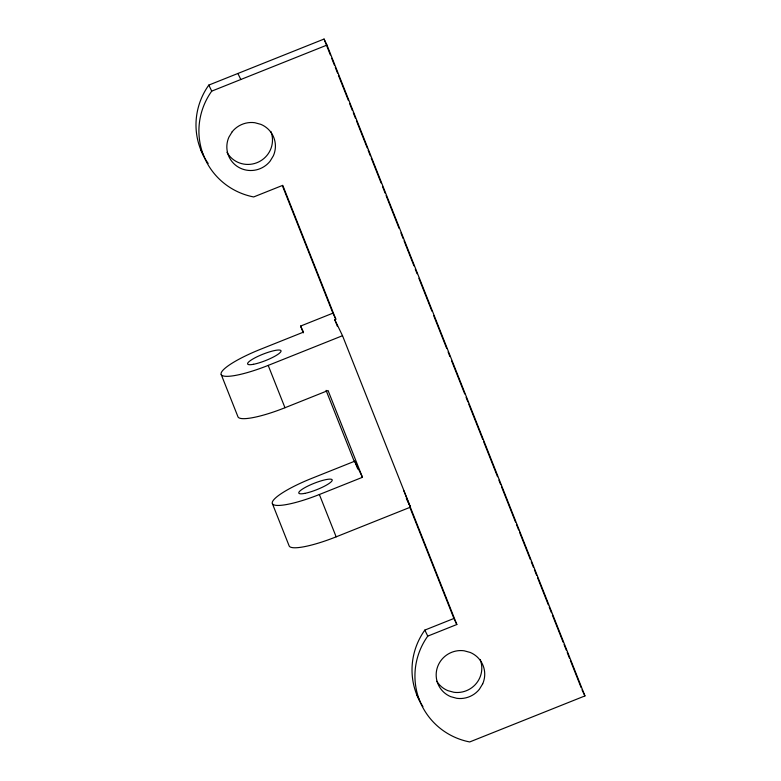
<?xml version="1.0" encoding="UTF-8"?>
<svg xmlns="http://www.w3.org/2000/svg" width="781" height="781" viewBox="0 0 781 781"><rect width="100%" height="100%" fill="white"/><g stroke="black" fill="none" stroke-linecap="round" stroke-linejoin="round"><path stroke-width="1.17" d="M208.156 163.424A69.363 68.064 -25.8 0 1 208.81 85.09L324.056 39.05L326.975 45.083L584.949 695.91L469.703 741.95A69.363 68.064 -25.8 0 1 427.754 636.125L424.835 630.091L453.917 618.474L456.836 624.507L427.754 636.125M208.81 85.09L211.729 91.123L326.975 45.083M303.272 332.843L300.587 326.077L332.901 313.171L335.82 319.195L334.746 319.634L337.421 326.399M362.462 477.298L328.059 390.52L284.977 407.731A46.401 8.913 -21.6 0 1 238.01 416.908L221.228 374.577A46.401 8.913 -21.6 0 0 268.195 365.401L342.517 335.713L410.474 507.152L336.152 536.84A46.401 8.913 -21.6 0 1 289.185 546.007L272.403 503.677A46.401 8.913 -21.6 0 1 311.599 478.431L354.681 461.22L362.462 477.298L319.37 494.51A46.401 8.913 -21.6 0 1 272.403 503.677M582.03 689.877L584.949 695.91M237.893 73.473L240.812 79.506M334.746 319.634L342.517 335.713M406.325 498.571L410.474 507.152M300.587 326.077L303.506 332.11L260.424 349.322A46.401 8.913 -21.6 0 0 221.228 374.577M200.707 149.62L203.626 155.653M416.732 694.621L419.651 700.655M324.056 39.05L330.353 54.924M331.7 58.321L334.395 65.126M335.293 67.4L337.538 73.063M338.437 75.337L348.326 100.28M349.673 103.678L352.377 110.482M353.276 112.747L355.521 118.419M356.419 120.684L367.207 147.902M368.105 150.167L370.35 155.839M371.248 158.104L381.138 183.047M382.485 186.454L385.179 193.249M386.078 195.523L399.111 228.403M400.917 232.933L403.162 238.605M404.06 240.87L413.95 265.823M415.297 269.22L417.093 273.76M418.889 278.29L431.922 311.17M433.719 315.709L446.752 348.59M448.099 351.987L449.895 356.526M451.701 361.066L464.734 393.946M466.081 397.344L467.878 401.883M468.776 404.148L482.707 439.303M483.605 441.568L497.536 476.713M498.883 480.12L500.689 484.65M501.587 486.924L515.519 522.069M516.417 524.334L518.662 530.006M519.56 532.271L530.348 559.489M531.246 561.754L533.491 567.426M534.389 569.691L536.635 575.363M537.543 577.628L548.321 604.836M549.219 607.11L551.474 612.773M552.372 615.047L563.16 642.255M564.058 644.52L566.303 650.192M567.201 652.457L569.447 658.129M570.345 660.394L581.132 687.612M335.82 319.195L282.761 185.331L253.679 196.949A69.363 68.064 -25.8 0 1 211.729 91.123M403.777 490.634L456.836 624.507M282.517 186.044L332.901 313.171M409.771 507.103L453.917 618.474M354.681 461.22L357.776 469.01M326.077 390.363L354.242 461.425M268.195 365.401L284.977 407.731M319.37 494.51L336.152 536.84M422.921 706.571A69.363 68.064 -25.8 0 1 424.835 630.091M480.149 659.476A24.357 23.899 -25.8 0 1 453.859 692.278L447.767 690.619A24.357 23.899 -25.8 0 1 436.794 681.276M270.841 131.413A24.357 23.899 -25.8 0 1 258.491 162.028A24.357 23.899 -25.8 0 1 226.949 152.305M232.201 131.745L228.911 137.153A24.357 23.899 -25.8 0 0 270.08 161.208L273.36 155.8A24.357 23.899 -25.8 0 0 260.903 124.374L254.821 122.715A24.357 23.899 -25.8 0 0 232.201 131.745M482.678 683.873L479.388 689.272A24.357 23.899 -25.8 0 1 456.768 698.312L450.686 696.652A24.357 23.899 -25.8 0 1 464.129 650.788L470.211 652.447A24.357 23.899 -25.8 0 1 482.678 683.873M253.571 364.278A17.983 3.456 -21.6 0 0 280.828 351.723A17.983 3.456 -21.6 0 0 258.54 356.077A17.983 3.456 -21.6 0 0 253.571 364.278M304.746 493.387A17.983 3.456 -21.6 0 0 332.003 480.832A17.983 3.456 -21.6 0 0 309.715 485.186A17.983 3.456 -21.6 0 0 304.746 493.387"/></g></svg>
